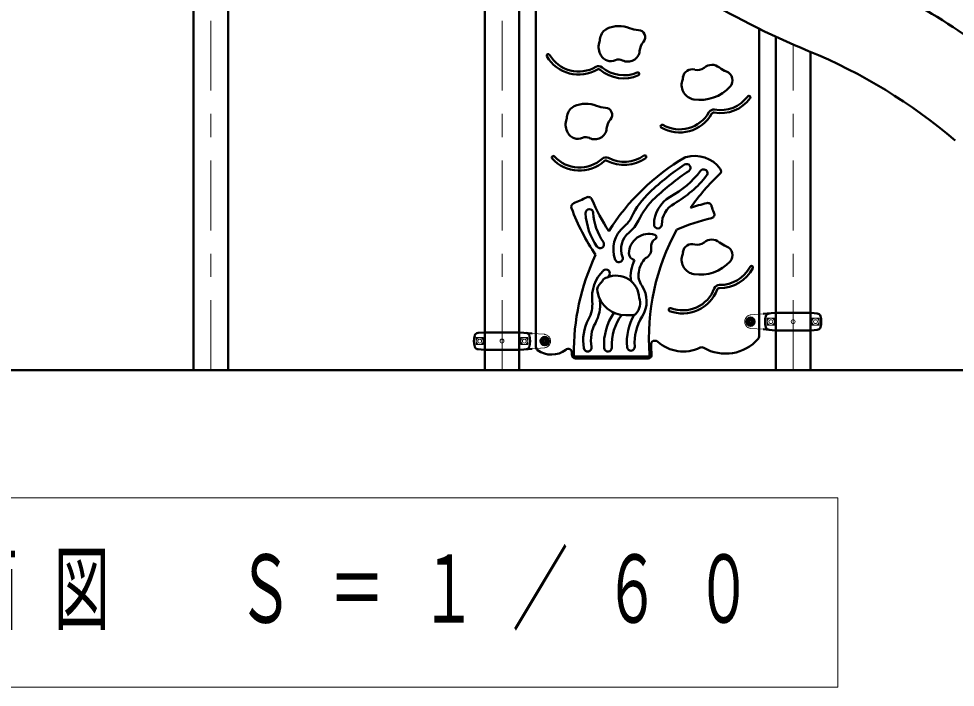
# Model space of a CAD drawing. Units: millimetres on the paper, scale 1:60. Extents: x -385 to 0, y -594 to 267.
# Drawn here: x -105.11 to -64.9, y -143.4 to -114.71 of the extents above; entities that cross this region are included whole.
import ezdxf

# ---------------------------------------------------------------- set-up
doc = ezdxf.new("R2010")
doc.units = ezdxf.units.MM
doc.linetypes.add('USER1', pattern=[4.5, 2.5, -2])
doc.linetypes.add('USER2', pattern=[6, 3, -1, 1, -1])
doc.layers.add('LY_1', color=140, linetype='Continuous', lineweight=50)
doc.styles.add('ＭＳ ゴシック', font='')
doc.styles.get('ＭＳ ゴシック').set_extended_font_data('MS Gothic')

msp = doc.modelspace()

# ---------------------------------------------------------------- linework, layer by layer
at = {"layer": 'LY_1', "color": 7, "linetype": 'USER2', "lineweight": 13}
for p, q in [((-96.857, -129.794), (-96.857, -79.074)), ((-84.357, -129.794), (-84.357, -107.864)), ((-71.857, -129.794), (-71.857, -115.815))]:
    msp.add_line(p, q, dxfattribs=at)
at = {"layer": 'LY_1'}
for p, q in [((-97.6, -129.794), (-97.6, -81.149)), ((-96.115, -129.794), (-96.115, -81.149)), ((-85.1, -129.794), (-85.1, -107.545)), ((-83.615, -129.794), (-83.615, -108.232)), ((-82.899, -128.798), (-82.899, -113.794)), ((-73.316, -128.34), (-73.316, -115.138)), ((-78.282, -115.676), (-78.286, -115.698)), ((-72.6, -129.794), (-72.6, -115.48)), ((-71.115, -129.794), (-71.115, -116.128)), ((-79.699, -119.01), (-79.703, -119.031)), ((-78.049, -123.942), (-78.061, -123.945)), ((-78.469, -126.69), (-78.461, -126.716)), ((-79.049, -127.433), (-78.759, -127.432)), ((-72.624, -127.336), (-73.149, -127.382)), ((-71.091, -127.336), (-72.624, -127.336)), ((-71.091, -127.336), (-70.828, -127.359)), ((-73.757, -127.672), (-73.691, -127.634)), ((-73.757, -127.672), (-73.757, -127.749)), ((-73.757, -127.749), (-73.691, -127.788)), ((-73.691, -127.634), (-73.624, -127.672)), ((-73.691, -127.788), (-73.624, -127.749)), ((-73.624, -127.672), (-73.624, -127.749)), ((-85.124, -128.169), (-85.387, -128.192)), ((-85.124, -128.169), (-83.59, -128.169)), ((-83.591, -128.169), (-83.066, -128.215)), ((-72.624, -128.086), (-73.149, -128.04)), ((-71.091, -128.086), (-72.624, -128.086)), ((-71.091, -128.086), (-70.828, -128.063)), ((-82.591, -128.506), (-82.524, -128.467)), ((-82.591, -128.506), (-82.591, -128.582)), ((-82.591, -128.582), (-82.524, -128.621)), ((-82.524, -128.467), (-82.457, -128.506)), ((-82.524, -128.621), (-82.457, -128.582)), ((-82.457, -128.506), (-82.457, -128.582)), ((-85.124, -128.919), (-85.387, -128.896)), ((-85.124, -128.919), (-83.59, -128.919)), ((-83.591, -128.919), (-83.066, -128.873)), ((-81.203, -129.211), (-78.087, -129.211)), ((-81.203, -129.294), (-78.087, -129.294)), ((-153.457, -129.794), (-38.286, -129.794))]:
    msp.add_line(p, q, dxfattribs=at)
at = {"layer": 'LY_1', "color": 7, "linetype": 'USER1', "lineweight": 13}
for p, q in [((-73.149, -127.382), (-73.675, -127.42)), ((-83.066, -128.215), (-82.54, -128.254)), ((-73.149, -128.04), (-73.675, -128.001)), ((-83.066, -128.873), (-82.54, -128.834))]:
    msp.add_line(p, q, dxfattribs=at)
at = {"layer": 'LY_1', "color": 7, "lineweight": 13}
for p, q in [((-72.662, -127.557), (-72.97, -127.557)), ((-72.97, -127.865), (-72.97, -127.557)), ((-71.053, -127.557), (-70.745, -127.557)), ((-70.745, -127.865), (-70.745, -127.557)), ((-72.662, -127.865), (-72.97, -127.865)), ((-71.053, -127.865), (-70.745, -127.865)), ((-85.162, -128.39), (-85.47, -128.39)), ((-85.47, -128.698), (-85.47, -128.39)), ((-83.553, -128.39), (-83.245, -128.39)), ((-83.245, -128.698), (-83.245, -128.39)), ((-85.162, -128.698), (-85.47, -128.698)), ((-83.553, -128.698), (-83.245, -128.698)), ((-69.944, -135.269), (-120.744, -135.269)), ((-69.944, -143.402), (-69.944, -135.269)), ((-120.744, -143.402), (-69.944, -143.402))]:
    msp.add_line(p, q, dxfattribs=at)
at = {"layer": 'LY_1'}
msp.add_lwpolyline([(-79.774, -125.755), (-79.796, -125.779), (-79.818, -125.804)], dxfattribs=at)
at = {"layer": 'LY_1', "color": 7, "lineweight": 13}
for centre, radius in [((-73.691, -127.711), 0.2), ((-73.691, -127.711), 0.0917), ((-72.816, -127.711), 0.154), ((-72.816, -127.711), 0.0833), ((-71.857, -127.711), 0.0833), ((-70.899, -127.711), 0.154), ((-70.899, -127.711), 0.0833), ((-85.316, -128.544), 0.154), ((-85.316, -128.544), 0.0833), ((-84.357, -128.544), 0.0833), ((-83.399, -128.544), 0.154), ((-83.399, -128.544), 0.0833), ((-82.524, -128.544), 0.2), ((-82.524, -128.544), 0.0917)]:
    msp.add_circle(centre, radius, dxfattribs=at)
at = {"layer": 'LY_1'}
for centre, radius in [((-73.691, -127.711), 0.175), ((-73.691, -127.711), 0.108), ((-82.524, -128.544), 0.175), ((-82.524, -128.544), 0.108)]:
    msp.add_circle(centre, radius, dxfattribs=at)
at = {"layer": 'LY_1', "color": 7, "linetype": 'USER1', "lineweight": 13}
for centre, radius in [((-73.691, -127.711), 0.125), ((-73.691, -127.711), 0.104), ((-82.524, -128.544), 0.125), ((-82.524, -128.544), 0.104)]:
    msp.add_circle(centre, radius, dxfattribs=at)
at = {"layer": 'LY_1'}
for centre, radius, start, end in [((-57.969, -83.961), 34.75, 229.4595, 247.6288), ((-80.171, -137.904), 28.583, 49.639, 67.6288), ((-80.171, -137.904), 27.417, 49.639, 67.6288), ((-79.617, -115.621), 0.533, 114.5322, 170.5242), ((-79.334, -116.24), 1.214, 68.0778, 114.5322), ((-78.448, -114.038), 1.16, 248.0778, 267.4391), ((-78.513, -115.498), 0.302, 318.9436, 87.4391), ((-79.501, -115.925), 0.709, 165.7988, 209.6948), ((-82.806, -115.088), 2.7, 345.7989, 350.5242), ((-77.768, -116.147), 0.685, 138.9435, 175.1508), ((-78.954, -116.047), 0.505, 242.7998, 355.1508), ((-80.171, -137.904), 23.583, 49.639, 67.6288), ((-82.376, -116.288), 0.0667, 30.2121, 210.2121), ((-81.065, -115.525), 1.583, 210.2121, 300.3662), ((-81.065, -115.525), 1.45, 210.2121, 300.3662), ((-79.682, -116.028), 0.501, 209.6948, 293.707), ((-79.342, -116.801), 0.344, 62.7998, 113.707), ((-80.214, -116.977), 0.233, 50.0289, 120.3662), ((-80.214, -116.977), 0.1, 50.0289, 120.3662), ((-79.133, -115.687), 1.583, 230.0289, 293.5826), ((-79.133, -115.687), 1.45, 230.0289, 293.5826), ((-76.197, -117.273), 0.394, 73.3441, 172.7234), ((-75.962, -116.488), 0.426, 253.3441, 310.6584), ((-75.352, -117.198), 0.51, 50.0349, 130.6584), ((-74.397, -116.058), 0.977, 230.0349, 250.4814), ((-74.857, -117.355), 0.398, 317.7813, 70.4814), ((-78.526, -117.077), 0.0667, 293.5826, 113.5826), ((-76.03, -117.561), 0.617, 163.4715, 260.7715), ((-77.609, -117.093), 1.03, 343.4715, 352.7234), ((-75.85, -116.453), 1.74, 260.7715, 317.7813), ((-74.978, -117.181), 1.583, 260.0289, 323.5826), ((-74.978, -117.181), 1.45, 260.0289, 323.5826), ((-73.758, -118.082), 0.0667, 323.5826, 143.5826), ((-81.034, -118.954), 0.533, 114.5322, 170.5242), ((-80.751, -119.573), 1.214, 68.0778, 114.5322), ((-79.865, -117.371), 1.16, 248.0778, 267.4391), ((-79.93, -118.832), 0.302, 318.9436, 87.4391), ((-75.269, -118.839), 0.233, 80.0289, 150.3662), ((-84.222, -118.422), 2.7, 345.7989, 350.5242), ((-76.733, -118.007), 1.583, 240.2121, 330.3662), ((-76.733, -118.007), 1.45, 240.2121, 330.3662), ((-75.269, -118.839), 0.1, 80.0289, 150.3662), ((-80.918, -119.258), 0.709, 165.7988, 209.6948), ((-79.185, -119.481), 0.685, 138.9435, 175.1508), ((-77.486, -119.323), 0.0667, 60.2121, 240.2121), ((-81.098, -119.361), 0.501, 209.6948, 293.707), ((-80.759, -120.134), 0.344, 62.7998, 113.707), ((-80.371, -119.38), 0.505, 242.7998, 355.1508), ((-82.158, -120.667), 0.0667, 42.2121, 222.2121), ((-81.035, -119.648), 1.45, 222.2121, 312.3662), ((-79.111, -119.405), 1.45, 242.0289, 305.5826), ((-78.229, -120.639), 0.0667, 305.5826, 125.5826), ((-76.098, -121.983), 1.388, 36.8621, 105.2571), ((-81.035, -119.648), 1.583, 222.2121, 312.3662), ((-79.901, -120.892), 0.233, 62.0289, 132.3662), ((-79.901, -120.892), 0.1, 62.0289, 132.3662), ((-79.111, -119.405), 1.583, 242.0289, 305.5826), ((-71.628, -128.98), 9.643, 120.3717, 147.6884), ((-69.911, -130.838), 11.879, 123.8361, 133.0002), ((-76.433, -121.109), 0.167, 303.8361, 123.8361), ((-76.419, -120.804), 0.167, 105.2571, 120.3717), ((-69.911, -130.838), 11.546, 123.8361, 133.0002), ((-79.3, -118.521), 4.404, 299.4278, 321.9009), ((-68.405, -128.402), 9.643, 133.1967, 144.6197), ((-75.703, -121.341), 0.167, 321.9009, 141.9009), ((-75.12, -121.25), 0.167, 313.1967, 36.8621), ((-79.3, -118.521), 4.737, 299.4278, 321.9009), ((-75.579, -124.76), 3.568, 133.0002, 154.5509), ((-81.215, -122.785), 0.167, 112.983, 200.5228), ((-85.046, -113.754), 9.643, 292.983, 296.5954), ((-80.654, -122.526), 0.167, 23.2989, 116.5954), ((-71.644, -118.646), 9.643, 203.2989, 212.4908), ((-75.579, -124.76), 3.235, 133.0002, 154.5509), ((-76.465, -123.548), 1.367, 119.4278, 179.7029), ((-73.145, -132.653), 10.318, 103.5537, 107.6182), ((-75.524, -122.784), 0.167, 11.9482, 103.5537), ((-72.34, -119.463), 9.643, 200.5228, 213.9412), ((-80.605, -123.049), 0.167, 3.4799, 183.4799), ((-76.465, -123.548), 1.034, 119.4278, 179.7029), ((-75.406, -123.107), 0.167, 283.3238, 28.2972), ((-74.34, -122.533), 1.043, 191.9482, 208.2972), ((-77.944, -122.887), 2.833, 183.4799, 214.395), ((-77.944, -122.887), 2.5, 183.4799, 214.395), ((-79.849, -122.728), 1.16, 309.1907, 334.5509), ((-79.849, -122.728), 1.494, 309.1907, 334.5509), ((-73.145, -132.653), 9.643, 103.3238, 112.615), ((-78.319, -124.605), 1.261, 129.1907, 200.8345), ((-68.405, -128.402), 9.643, 151.1642, 184.3845), ((-77.665, -123.542), 0.167, 179.7029, 359.7029), ((-78.319, -124.605), 0.928, 129.1907, 200.8345), ((-78.055, -124.799), 0.854, 72.4004, 178.9517), ((-77.601, -124.477), 0.359, 119.5459, 189.8877), ((-77.826, -124.078), 0.0982, 299.5459, 72.4004), ((-75.352, -124.698), 0.51, 50.0349, 130.6584), ((-80.144, -124.393), 0.167, 214.395, 34.395), ((-78.358, -124.609), 0.409, 293.4422, 9.8877), ((-76.197, -124.773), 0.394, 73.3441, 172.7234), ((-75.962, -123.988), 0.426, 253.3441, 310.6584), ((-74.397, -123.558), 0.977, 230.0349, 250.4814), ((-74.857, -124.855), 0.398, 317.7813, 70.4814), ((-71.628, -128.98), 9.643, 154.6204, 180.9785), ((-79.342, -124.994), 0.167, 200.8345, 20.8345), ((-78.626, -124.788), 0.282, 178.9517, 262.264), ((-77.394, -125.75), 1.109, 136.2627, 171.3655), ((-76.03, -125.061), 0.617, 163.4715, 260.7715), ((-77.609, -124.593), 1.03, 343.4715, 352.7234), ((-77.394, -125.75), 1.442, 151.7531, 188.8754), ((-75.85, -123.953), 1.74, 260.7715, 317.7813), ((-74.996, -124.685), 1.583, 269.0289, 332.5826), ((-74.996, -124.685), 1.45, 269.0289, 332.5826), ((-73.65, -125.384), 0.0667, 332.5826, 152.5826), ((-78.849, -126.684), 1.644, 135.0544, 185.6453), ((-79.823, -126.047), 0.237, 95.0017, 157.5873), ((-79.894, -125.64), 0.167, 316.4709, 135.0544), ((-79.461, -126.726), 0.992, 2.1199, 112.7034), ((-78.849, -126.684), 1.31, 135.0544, 137.4601), ((-77.687, -125.706), 0.813, 171.3655, 214.3241), ((-79.881, -126.36), 0.39, 126.6008, 190.7499), ((-80.241, -125.875), 0.214, 306.6009, 337.5873), ((-79.348, -126.84), 1.199, 327.2551, 34.3241), ((-75.025, -126.368), 0.233, 89.0289, 159.3662), ((-79.054, -126.203), 1.231, 190.7499, 270.2462), ((-76.6, -125.775), 1.583, 249.2121, 339.3662), ((-76.6, -125.775), 1.45, 249.2121, 339.3662), ((-75.025, -126.368), 0.1, 89.0289, 159.3662), ((-81.784, -126.974), 1.305, 330.9382, 5.6453), ((-81.784, -126.974), 1.639, 330.9382, 5.6453), ((-78.849, -126.684), 1.31, 182.7854, 185.6453), ((-79.07, -126.919), 0.643, 315.4016, 20.8633), ((-77.544, -128.696), 2.435, 145.778, 183.3593), ((-77.544, -128.696), 2.102, 142.7304, 183.3593), ((-76.618, -128.596), 2.38, 150.2494, 185.0523), ((-78.76, -127.225), 0.207, 270.2462, 315.4016), ((-77.139, -127.193), 0.0667, 69.2121, 249.2121), ((-72.873, -127.525), 0.167, 95, 163.8038), ((-70.842, -127.525), 0.167, 16.1962, 85), ((-79.033, -128.503), 1.841, 150.9382, 190.9981), ((-79.033, -128.503), 1.508, 150.9382, 190.9981), ((-76.618, -128.596), 2.047, 147.2551, 185.0523), ((-72.232, -127.711), 0.833, 163.8038, 196.1962), ((-71.482, -127.711), 0.833, 343.8037, 16.1962), ((-85.373, -128.358), 0.167, 95, 163.8038), ((-83.342, -128.358), 0.167, 16.1962, 85), ((-72.873, -127.897), 0.167, 196.1962, 265), ((-70.842, -127.897), 0.167, 275, 343.8037), ((-84.732, -128.544), 0.833, 163.8038, 196.1962), ((-83.982, -128.544), 0.833, 343.8037, 16.1962), ((-77.794, -128.692), 0.167, 48.2213, 181.7729), ((-76.576, -127.329), 1.662, 228.2213, 295.6757), ((-74.762, -127.21), 1.874, 239.9632, 318.5713), ((-73.482, -128.34), 0.167, 318.5713, 0), ((-85.373, -128.73), 0.167, 196.1962, 265), ((-83.342, -128.73), 0.167, 275, 343.8037), ((-82.732, -128.798), 0.167, 180, 233.5782), ((-82.238, -128.127), 1, 233.5782, 307.9006), ((-81.521, -129.048), 0.167, 0.3907, 127.9006), ((-71.628, -128.98), 9.727, 180.3907, 180.9785), ((-80.677, -128.822), 0.167, 190.9981, 10.9981), ((-79.808, -128.829), 0.167, 183.3593, 3.3592), ((-78.823, -128.791), 0.167, 185.0523, 5.0523), ((-68.405, -128.402), 9.56, 181.7729, 184.3845), ((-75.784, -128.977), 0.167, 59.9633, 115.6757), ((-81.203, -129.144), 0.15, 180.9785, 270), ((-81.203, -129.144), 0.0667, 180.9785, 270), ((-78.087, -129.144), 0.15, 270, 4.3845), ((-78.087, -129.144), 0.0667, 270, 4.3845)]:
    msp.add_arc(centre, radius, start, end, dxfattribs=at)
at = {"layer": 'LY_1', "color": 7, "linetype": 'USER1', "lineweight": 13}
for centre, start, end in [((-73.649, -127.711), 95, 265), ((-82.566, -128.544), 275, 85)]:
    msp.add_arc(centre, 0.291, start, end, dxfattribs=at)
at = {"layer": 'LY_1', "color": 7, "lineweight": 13}
for centre, start, end in [((-74.795, -127.711), 355.8705, 4.1295), ((-68.92, -127.711), 175.8705, 184.1295), ((-87.295, -128.544), 355.8705, 4.1295), ((-81.42, -128.544), 175.8705, 184.1295)]:
    msp.add_arc(centre, 2.139, start, end, dxfattribs=at)

# ---------------------------------------------------------------- texts
at = {"layer": 'LY_1', "color": 7, "insert": (-119.344, -139.336), "char_height": 2.933, "attachment_point": 4, "style": 'ＭＳ ゴシック'}
msp.add_mtext('\\T1.64;\\W0.6;Ｄ視立面図\u3000Ｓ＝１／６０', dxfattribs=at)

doc.saveas('drawing.dxf')
